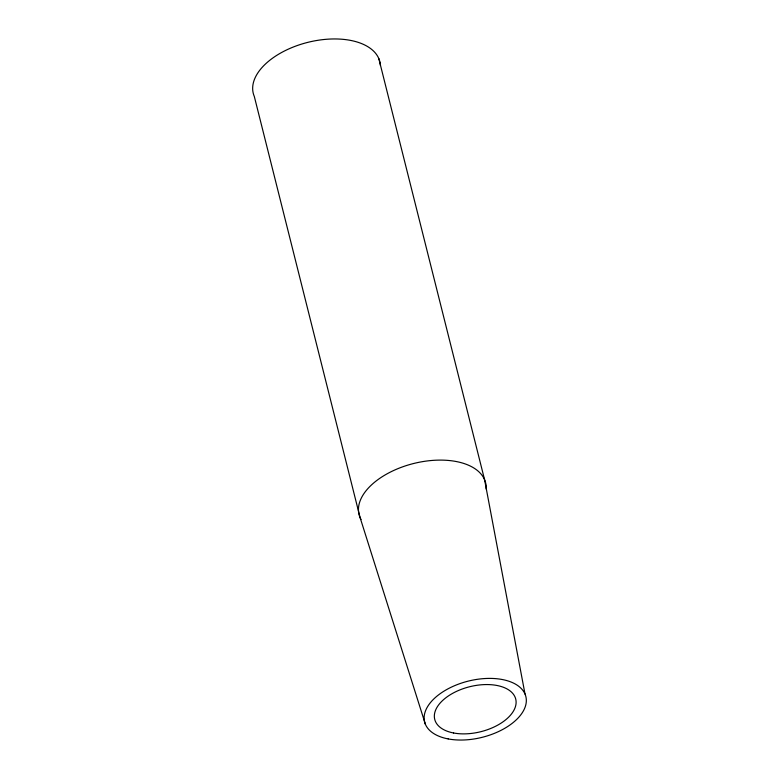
<?xml version="1.0" encoding="UTF-8"?>
<svg xmlns="http://www.w3.org/2000/svg" width="779" height="779" viewBox="0 0 779 779"><rect width="100%" height="100%" fill="white"/><g stroke="black" fill="none" stroke-linecap="round" stroke-linejoin="round"><path stroke-width="1.17" d="M425.431 724.382L360.093 517.597L254.305 96.44A65.241 36.204 -14.1 0 1 308.318 42.232A65.241 36.204 -14.1 0 1 380.405 65.455M378.789 58.532L484.577 479.689L525.017 694.06M361.028 519.505A65.241 36.204 -14.1 0 1 414.331 463.33A65.241 36.204 -14.1 0 1 486.184 489.017M453.582 732.981A41.754 23.166 -14.1 0 0 516.087 703.057A41.754 23.166 -14.1 0 0 456.007 691.616A41.754 23.166 -14.1 0 0 453.582 732.981M448.168 738.92A52.193 28.959 -14.1 0 0 526.302 701.519A52.193 28.959 -14.1 0 0 451.207 687.214A52.193 28.959 -14.1 0 0 448.168 738.92"/></g></svg>
